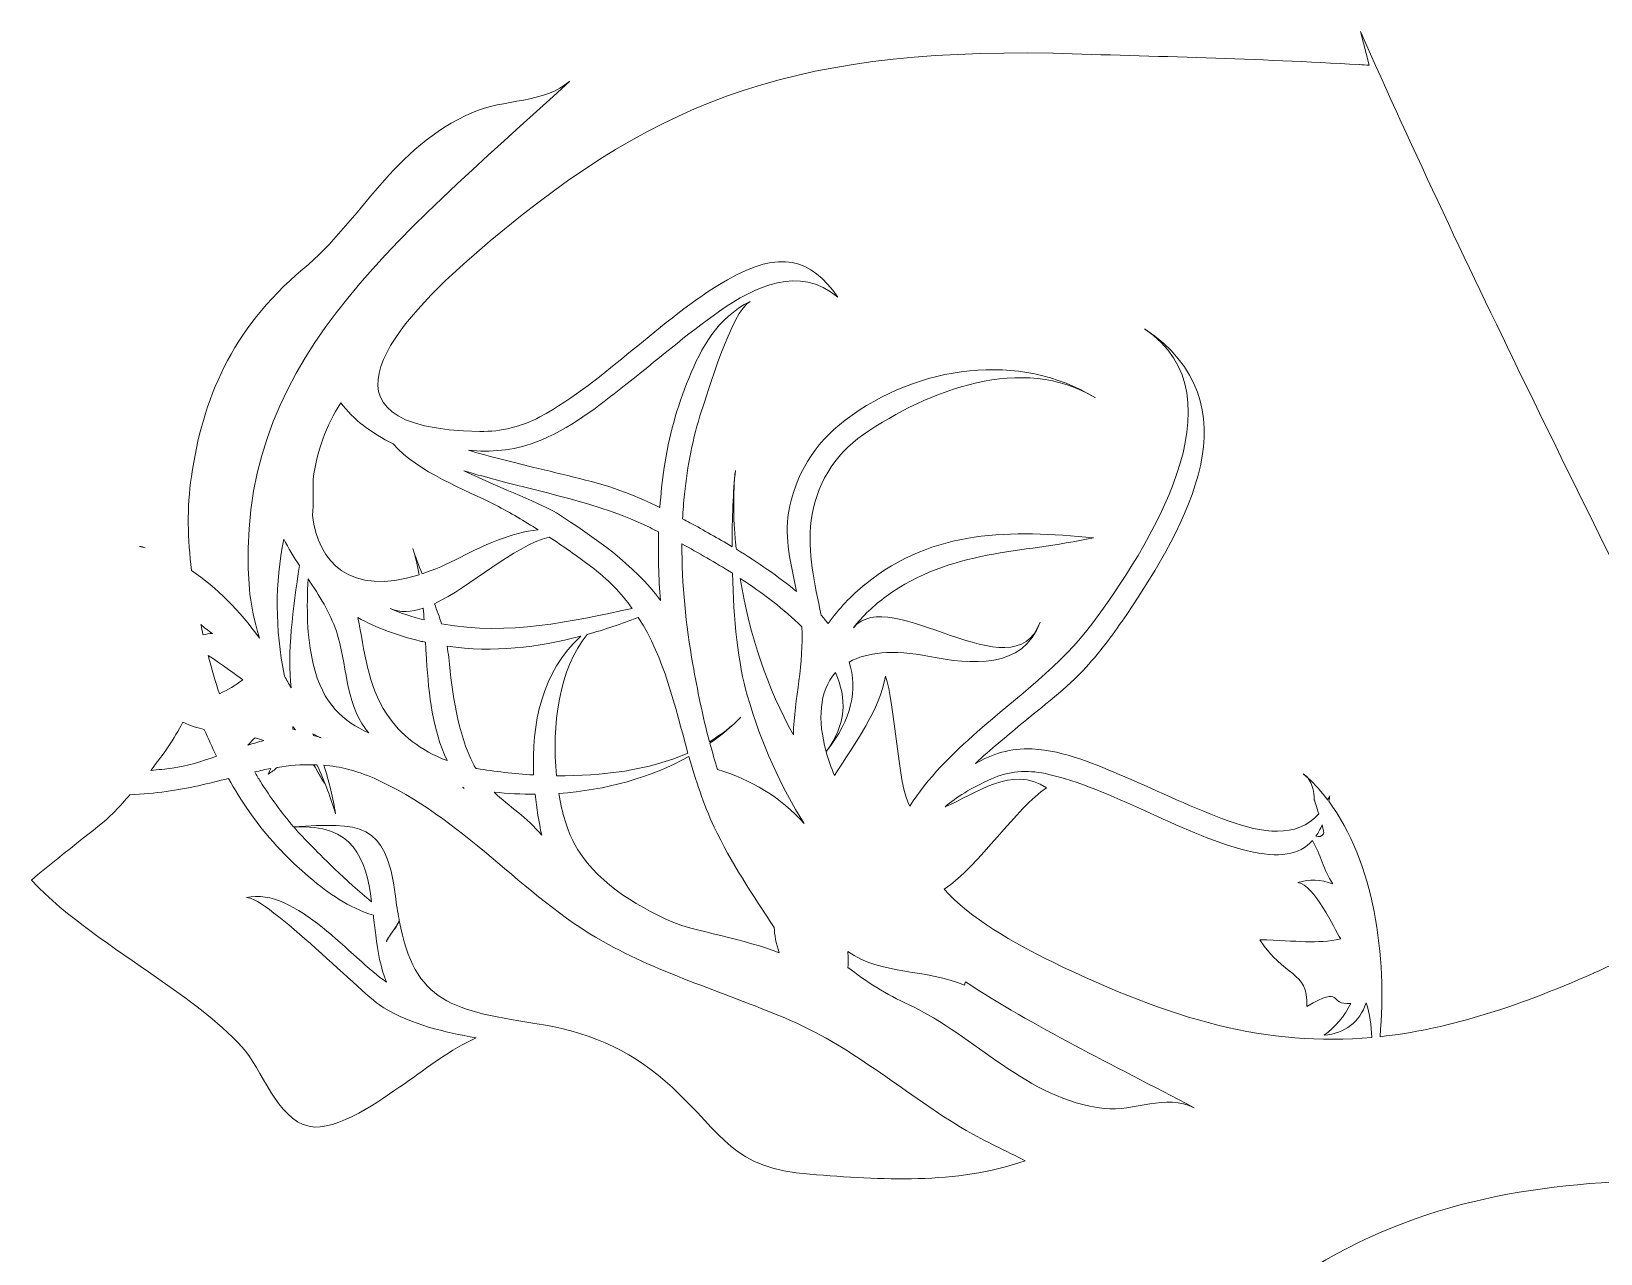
# Model space of a CAD drawing. Header units: inches. Extents: x 0 to 8.2, y -11.5 to 0.
# Drawn here: x 1.532 to 3.203, y -5.494 to -4.192 of the extents above; entities that cross this region are included whole.
import ezdxf

# ---------------------------------------------------------------- set-up
doc = ezdxf.new("R2010")
doc.units = ezdxf.units.IN
doc.header["$MEASUREMENT"] = 0
doc.layers.add('Middle Layer', color=7, linetype='Continuous')

# ---------------------------------------------------------------- blocks, each defined once
blk = doc.blocks.new('block 2')
at = {"layer": 'Middle Layer', "lineweight": 0}
for points, knots in [([(2.9566, -4.2277), (2.9531, -4.2275), (2.9495, -4.2272), (2.9461, -4.227), (2.946, -4.227), (2.946, -4.227), (2.9459, -4.227), (2.8375, -4.2207), (2.7287, -4.2183), (2.6199, -4.2149), (2.6198, -4.2149), (2.6198, -4.2149), (2.6197, -4.2149), (2.332, -4.2101), (2.1887, -4.2694), (2.0033, -4.4297), (1.9232, -4.4989), (1.8167, -4.6149), (2.0094, -4.6179), (2.0322, -4.6183), (2.0543, -4.6127), (2.0732, -4.6025), (2.1101, -4.5826), (2.1409, -4.5563), (2.1717, -4.5314), (2.2038, -4.5055), (2.2357, -4.4778), (2.2733, -4.4562), (2.3297, -4.4239), (2.3615, -4.4335), (2.3907, -4.4748), (2.3494, -4.4404), (2.3023, -4.4634), (2.2647, -4.4898), (2.2289, -4.5149), (2.197, -4.5429), (2.1632, -4.5694), (2.1352, -4.5912), (2.1053, -4.6157), (2.0688, -4.6294), (2.0439, -4.6388), (2.0205, -4.64), (1.9975, -4.638), (2.0207, -4.6449), (2.0442, -4.6506), (2.0654, -4.6558), (2.0985, -4.6641), (2.1335, -4.6711), (2.1645, -4.6829), (2.1771, -4.6877), (2.1893, -4.693), (2.2012, -4.6988), (2.2022, -4.6846), (2.2036, -4.6704), (2.2057, -4.6563), (2.2105, -4.624), (2.2193, -4.5921), (2.2319, -4.5614), (2.2454, -4.5285), (2.2623, -4.4971), (2.2974, -4.4793), (2.2777, -4.4893), (2.251, -4.5796), (2.2456, -4.596), (2.236, -4.6249), (2.2305, -4.6548), (2.2274, -4.6847), (2.2264, -4.6934), (2.2258, -4.7022), (2.2253, -4.711), (2.2279, -4.7124), (2.2305, -4.7137), (2.2331, -4.7151), (2.2479, -4.7232), (2.263, -4.7317), (2.278, -4.7407), (2.278, -4.7103), (2.2793, -4.6818), (2.2816, -4.6595), (2.279, -4.6842), (2.2792, -4.7101), (2.2818, -4.7366), (2.282, -4.739), (2.2824, -4.7412), (2.2826, -4.7435), (2.3055, -4.7574), (2.3276, -4.7724), (2.3467, -4.7885), (2.3409, -4.76), (2.3335, -4.7314), (2.3382, -4.7045), (2.3452, -4.6648), (2.3646, -4.6314), (2.3985, -4.6058), (2.4767, -4.5468), (2.5844, -4.5327), (2.6651, -4.5821), (2.5877, -4.5347), (2.4866, -4.5739), (2.4181, -4.6211), (2.3854, -4.6436), (2.3674, -4.6757), (2.3624, -4.7128), (2.3578, -4.7468), (2.3661, -4.7803), (2.3729, -4.8136), (2.3755, -4.8166), (2.378, -4.8196), (2.3803, -4.8226), (2.3915, -4.8071), (2.4048, -4.793), (2.4199, -4.7807), (2.4199, -4.7807), (2.42, -4.7806), (2.42, -4.7806), (2.4928, -4.7214), (2.575, -4.723), (2.6629, -4.7312), (2.5851, -4.7484), (2.5123, -4.7431), (2.4425, -4.7935), (2.4291, -4.8031), (2.4172, -4.8145), (2.4072, -4.8272), (2.4457, -4.7789), (2.5784, -4.8989), (2.606, -4.8212), (2.5882, -4.8716), (2.532, -4.8662), (2.4882, -4.8577), (2.4488, -4.85), (2.4212, -4.8533), (2.4028, -4.8636), (2.4117, -4.8927), (2.4061, -4.9245), (2.3782, -4.959), (2.3806, -4.9674), (2.3835, -4.976), (2.3871, -4.9844), (2.4095, -4.9494), (2.4354, -4.9139), (2.4414, -4.8785), (2.4513, -4.9071), (2.4548, -4.9966), (2.4673, -5.0172), (2.4859, -4.9873), (2.5133, -4.9609), (2.5392, -4.938), (2.5819, -4.9001), (2.6285, -4.8675), (2.6623, -4.8217), (2.7199, -4.7435), (2.8252, -4.5806), (2.7173, -4.5085), (2.8363, -4.5881), (2.7632, -4.7165), (2.6983, -4.8128), (2.6852, -4.8323), (2.6711, -4.8515), (2.6551, -4.8691), (2.6344, -4.8917), (2.6089, -4.9106), (2.5853, -4.9303), (2.5702, -4.9429), (2.5533, -4.9566), (2.5372, -4.9716), (2.555, -4.9617), (2.5743, -4.9551), (2.5978, -4.9562), (2.6323, -4.958), (2.6656, -4.9729), (2.6962, -4.9859), (2.7333, -5.0016), (2.7694, -5.0195), (2.8076, -5.0332), (2.8413, -5.0452), (2.8794, -5.0523), (2.9029, -5.0253), (2.9005, -5.0178), (2.8982, -5.0111), (2.8981, -5.0104), (2.8983, -5.002), (2.8959, -4.9941), (2.8911, -4.9869), (2.8989, -4.9939), (2.9059, -5.002), (2.9125, -5.0106), (2.9132, -5.009), (2.914, -5.0076), (2.9147, -5.006), (2.9143, -5.0081), (2.914, -5.01), (2.9136, -5.012), (2.9614, -5.0758), (2.9761, -5.1781), (2.9681, -5.2628), (3.0368, -5.2553), (3.1098, -5.2331), (3.1958, -5.195), (3.1959, -5.1949), (3.1959, -5.1949), (3.196, -5.1949), (3.2603, -5.1649), (3.3248, -5.1355), (3.3887, -5.1046), (3.3625, -5.0527), (3.3364, -5.0007), (3.3107, -4.9485), (3.1895, -4.7024), (3.0617, -4.4501), (2.9472, -4.1916), (2.9472, -4.1916), (2.9566, -4.2277), (2.9566, -4.2277)], [0, 0, 0, 0, 1, 1, 1, 2, 2, 2, 3, 3, 3, 4, 4, 4, 5, 5, 5, 6, 6, 6, 7, 7, 7, 8, 8, 8, 9, 9, 9, 10, 10, 10, 11, 11, 11, 12, 12, 12, 13, 13, 13, 14, 14, 14, 15, 15, 15, 16, 16, 16, 17, 17, 17, 18, 18, 18, 19, 19, 19, 20, 20, 20, 21, 21, 21, 22, 22, 22, 23, 23, 23, 24, 24, 24, 25, 25, 25, 26, 26, 26, 27, 27, 27, 28, 28, 28, 29, 29, 29, 30, 30, 30, 31, 31, 31, 32, 32, 32, 33, 33, 33, 34, 34, 34, 35, 35, 35, 36, 36, 36, 37, 37, 37, 38, 38, 38, 39, 39, 39, 40, 40, 40, 41, 41, 41, 42, 42, 42, 43, 43, 43, 44, 44, 44, 45, 45, 45, 46, 46, 46, 47, 47, 47, 48, 48, 48, 49, 49, 49, 50, 50, 50, 51, 51, 51, 52, 52, 52, 53, 53, 53, 54, 54, 54, 55, 55, 55, 56, 56, 56, 57, 57, 57, 58, 58, 58, 59, 59, 59, 60, 60, 60, 61, 61, 61, 62, 62, 62, 63, 63, 63, 64, 64, 64, 65, 65, 65, 66, 66, 66, 67, 67, 67, 68, 68, 68, 69, 69, 69, 70, 70, 70, 71, 71, 71, 71]), ([(1.7024, -4.766), (1.7293, -4.7842), (1.7537, -4.8093), (1.7748, -4.838), (1.7692, -4.8189), (1.7652, -4.8009), (1.764, -4.7858), (1.7454, -4.5475), (1.9154, -4.4193), (2.1051, -4.2446), (2.0796, -4.2681), (2.0336, -4.2638), (2.0017, -4.2779), (1.9156, -4.3159), (1.8847, -4.3918), (1.821, -4.4451), (1.7437, -4.5097), (1.7143, -4.5843), (1.7022, -4.666), (1.6973, -4.6992), (1.6983, -4.7328), (1.7024, -4.766)], [0, 0, 0, 0, 1, 1, 1, 2, 2, 2, 3, 3, 3, 4, 4, 4, 5, 5, 5, 6, 6, 6, 7, 7, 7, 7]), ([(1.8613, -4.5874), (1.8459, -4.6112), (1.8356, -4.6402), (1.8319, -4.6683), (1.8323, -4.6813), (1.832, -4.6943), (1.8313, -4.7073), (1.8372, -4.7577), (1.8711, -4.7937), (1.9448, -4.7706), (1.9431, -4.7611), (1.941, -4.7517), (1.9381, -4.7426), (1.941, -4.7518), (1.9444, -4.7607), (1.948, -4.7695), (1.9606, -4.7653), (1.9743, -4.7596), (1.9892, -4.7518), (2.014, -4.7389), (2.0436, -4.7254), (2.0716, -4.7228), (2.057, -4.7135), (2.0421, -4.7047), (2.0264, -4.6965), (1.9943, -4.6798), (1.9434, -4.6615), (1.9171, -4.6312), (1.8942, -4.6196), (1.8745, -4.6054), (1.8613, -4.5874)], [0, 0, 0, 0, 1, 1, 1, 2, 2, 2, 3, 3, 3, 4, 4, 4, 5, 5, 5, 6, 6, 6, 7, 7, 7, 8, 8, 8, 9, 9, 9, 10, 10, 10, 10]), ([(2.1907, -4.7204), (2.1365, -4.6937), (2.0736, -4.6826), (2.0128, -4.6657), (2.0061, -4.6639), (1.9993, -4.6619), (1.9925, -4.6599), (2.0341, -4.6795), (2.077, -4.6957), (2.0909, -4.7047), (2.1312, -4.7306), (2.1738, -4.7596), (2.2018, -4.7981), (2.1998, -4.7738), (2.1991, -4.7494), (2.1998, -4.7249), (2.1967, -4.7234), (2.1937, -4.7219), (2.1907, -4.7204)], [0, 0, 0, 0, 1, 1, 1, 2, 2, 2, 3, 3, 3, 4, 4, 4, 5, 5, 5, 6, 6, 6, 6]), ([(1.8006, -4.7327), (1.7912, -4.7794), (1.7912, -4.8279), (1.8013, -4.8785), (1.8037, -4.8827), (1.8061, -4.8869), (1.8084, -4.8912), (1.8041, -4.855), (1.8103, -4.8062), (1.8173, -4.7609), (1.8113, -4.7517), (1.8055, -4.7424), (1.8006, -4.7327)], [0, 0, 0, 0, 1, 1, 1, 2, 2, 2, 3, 3, 3, 4, 4, 4, 4]), ([(2.0833, -4.7304), (2.0444, -4.7404), (2, -4.7832), (1.961, -4.8015), (1.9638, -4.8086), (1.9664, -4.8157), (1.9686, -4.823), (2.0422, -4.8359), (2.1048, -4.8203), (2.1718, -4.8066), (2.1601, -4.7904), (2.1458, -4.7752), (2.1273, -4.7615), (2.1129, -4.7506), (2.0982, -4.7403), (2.0833, -4.7304)], [0, 0, 0, 0, 1, 1, 1, 2, 2, 2, 3, 3, 3, 4, 4, 4, 5, 5, 5, 5]), ([(2.2246, -4.7378), (2.2244, -4.781), (2.2289, -4.8241), (2.2363, -4.8662), (2.2411, -4.8936), (2.2467, -4.9213), (2.254, -4.9485), (2.2663, -4.9411), (2.2776, -4.9325), (2.2874, -4.9223), (2.2775, -4.9326), (2.2664, -4.9418), (2.2545, -4.9502), (2.257, -4.9595), (2.2597, -4.9688), (2.2627, -4.9781), (2.2974, -4.9887), (2.3307, -5.008), (2.3547, -5.0357), (2.3301, -4.9966), (2.3096, -4.9517), (2.2942, -4.899), (2.2845, -4.8662), (2.2797, -4.8172), (2.2784, -4.769), (2.2602, -4.7575), (2.2419, -4.7471), (2.2246, -4.7378)], [0, 0, 0, 0, 1, 1, 1, 2, 2, 2, 3, 3, 3, 4, 4, 4, 5, 5, 5, 6, 6, 6, 7, 7, 7, 8, 8, 8, 9, 9, 9, 9]), ([(1.8875, -4.9347), (1.8659, -4.9055), (1.868, -4.8652), (1.8566, -4.8308), (1.8498, -4.8106), (1.8384, -4.7928), (1.8266, -4.7751), (1.8249, -4.8055), (1.825, -4.8359), (1.8319, -4.8656), (1.8422, -4.9091), (1.8646, -4.9269), (1.8911, -4.9391), (1.8899, -4.9377), (1.8886, -4.9363), (1.8875, -4.9347)], [0, 0, 0, 0, 1, 1, 1, 2, 2, 2, 3, 3, 3, 4, 4, 4, 5, 5, 5, 5]), ([(2.2868, -4.7745), (2.2969, -4.8365), (2.3159, -4.8918), (2.3433, -4.9411), (2.3446, -4.9019), (2.3548, -4.8651), (2.3522, -4.826), (2.3335, -4.8075), (2.3107, -4.7901), (2.2868, -4.7745)], [0, 0, 0, 0, 1, 1, 1, 2, 2, 2, 3, 3, 3, 3]), ([(1.9138, -4.8065), (1.9252, -4.8116), (1.9375, -4.8154), (1.9501, -4.8187), (1.9499, -4.8146), (1.9496, -4.8104), (1.9492, -4.8063), (1.9366, -4.8105), (1.9246, -4.8113), (1.9138, -4.8065)], [0, 0, 0, 0, 1, 1, 1, 2, 2, 2, 3, 3, 3, 3]), ([(1.7145, -4.8341), (1.7146, -4.8343), (1.7146, -4.8345), (1.7147, -4.8347), (1.7179, -4.8339), (1.7212, -4.8333), (1.7247, -4.8331), (1.7202, -4.8303), (1.7161, -4.8271), (1.7123, -4.8237), (1.7131, -4.8272), (1.7137, -4.8306), (1.7145, -4.8341)], [0, 0, 0, 0, 1, 1, 1, 2, 2, 2, 3, 3, 3, 4, 4, 4, 4]), ([(1.9745, -4.9686), (1.9591, -4.9358), (1.9551, -4.8993), (1.9526, -4.861), (1.9522, -4.8549), (1.9518, -4.8487), (1.9515, -4.8425), (1.9496, -4.842), (1.9477, -4.8417), (1.9458, -4.8413), (1.9458, -4.8413), (1.9457, -4.8412), (1.9457, -4.8412), (1.9218, -4.8355), (1.8993, -4.8272), (1.8794, -4.8162), (1.8869, -4.8511), (1.8893, -4.8879), (1.9103, -4.9191), (1.925, -4.9411), (1.9464, -4.9582), (1.9745, -4.9686)], [0, 0, 0, 0, 1, 1, 1, 2, 2, 2, 3, 3, 3, 4, 4, 4, 5, 5, 5, 6, 6, 6, 7, 7, 7, 7]), ([(2.2311, -4.9606), (2.2168, -4.9094), (2.206, -4.8594), (2.1782, -4.8161), (2.1601, -4.8229), (2.1421, -4.8291), (2.1239, -4.8342), (2.0938, -4.8701), (2.0858, -4.9322), (2.091, -4.9847), (2.1396, -4.9853), (2.1895, -4.9789), (2.2311, -4.9606)], [0, 0, 0, 0, 1, 1, 1, 2, 2, 2, 3, 3, 3, 4, 4, 4, 4]), ([(2.0667, -4.9839), (2.0643, -4.9295), (2.0754, -4.874), (2.1169, -4.836), (2.071, -4.8483), (2.0243, -4.8538), (1.9745, -4.8466), (1.9752, -4.8506), (1.9759, -4.8546), (1.9763, -4.8586), (1.98, -4.8971), (1.9854, -4.9385), (2.003, -4.9733), (2.0036, -4.9746), (2.0044, -4.9756), (2.005, -4.9768), (2.0054, -4.9769), (2.0057, -4.977), (2.0061, -4.977), (2.0252, -4.9803), (2.0457, -4.9826), (2.0667, -4.9839)], [0, 0, 0, 0, 1, 1, 1, 2, 2, 2, 3, 3, 3, 4, 4, 4, 5, 5, 5, 6, 6, 6, 7, 7, 7, 7]), ([(1.7569, -4.8824), (1.7503, -4.8782), (1.7351, -4.8658), (1.72, -4.8568), (1.7236, -4.8705), (1.7276, -4.884), (1.7322, -4.8975), (1.7409, -4.8932), (1.7489, -4.8887), (1.7569, -4.8824)], [0, 0, 0, 0, 1, 1, 1, 2, 2, 2, 3, 3, 3, 3]), ([(2.3782, -4.9588), (2.3998, -4.9304), (2.4005, -4.902), (2.3882, -4.8749), (2.3705, -4.8947), (2.3691, -4.9259), (2.3782, -4.9588)], [0, 0, 0, 0, 1, 1, 1, 2, 2, 2, 2]), ([(1.6589, -4.979), (1.6669, -4.9784), (1.6746, -4.9776), (1.6816, -4.9767), (1.6977, -4.9745), (1.7134, -4.9694), (1.729, -4.9639), (1.7243, -4.9545), (1.72, -4.945), (1.716, -4.9355), (1.7093, -4.9339), (1.7018, -4.9318), (1.6932, -4.9278), (1.684, -4.9454), (1.6721, -4.9625), (1.6589, -4.979)], [0, 0, 0, 0, 1, 1, 1, 2, 2, 2, 3, 3, 3, 4, 4, 4, 5, 5, 5, 5]), ([(1.7625, -4.9522), (1.7681, -4.9504), (1.7737, -4.9487), (1.7793, -4.9473), (1.7762, -4.9464), (1.7732, -4.9453), (1.7701, -4.9443), (1.768, -4.9459), (1.7656, -4.9483), (1.7625, -4.9522)], [0, 0, 0, 0, 1, 1, 1, 2, 2, 2, 3, 3, 3, 3]), ([(1.8102, -4.9351), (1.8111, -4.9354), (1.8121, -4.9357), (1.813, -4.936), (1.812, -4.9348), (1.8111, -4.9336), (1.8101, -4.9324), (1.8102, -4.9334), (1.8102, -4.9342), (1.8102, -4.9351)], [0, 0, 0, 0, 1, 1, 1, 2, 2, 2, 3, 3, 3, 3]), ([(1.8314, -4.94), (1.8317, -4.9406), (1.832, -4.9412), (1.8322, -4.9418), (1.8331, -4.9421), (1.8339, -4.9423), (1.8347, -4.9426), (1.8366, -4.9431), (1.8385, -4.9437), (1.8403, -4.9443), (1.8371, -4.9433), (1.8342, -4.9418), (1.8314, -4.94)], [0, 0, 0, 0, 1, 1, 1, 2, 2, 2, 3, 3, 3, 4, 4, 4, 4]), ([(2.5903, -5.395), (2.5699, -5.3844), (2.5477, -5.3744), (2.5275, -5.3627), (2.4624, -5.3247), (2.4113, -5.2763), (2.3403, -5.2455), (2.2744, -5.217), (2.201, -5.1956), (2.1407, -5.1615), (2.0544, -5.1127), (1.9903, -5.0286), (1.8969, -4.9875), (1.878, -4.9792), (1.8604, -4.975), (1.8434, -4.9735), (1.849, -4.9915), (1.8533, -5.009), (1.8558, -5.0253), (1.8509, -5.0098), (1.8446, -4.9911), (1.8359, -4.973), (1.8349, -4.973), (1.834, -4.9731), (1.8329, -4.9731), (1.8364, -4.9799), (1.8401, -4.9866), (1.844, -4.993), (1.8403, -4.9869), (1.8364, -4.9802), (1.8324, -4.9731), (1.8193, -4.9727), (1.8064, -4.9738), (1.7936, -4.9759), (1.7907, -4.9784), (1.7876, -4.9808), (1.7839, -4.983), (1.785, -4.981), (1.7859, -4.979), (1.7868, -4.977), (1.7812, -4.978), (1.7755, -4.9794), (1.7698, -4.9807), (1.7718, -4.9842), (1.7737, -4.9876), (1.7758, -4.991), (1.7862, -5.0076), (1.7979, -5.0238), (1.8111, -5.0392), (1.8815, -5.0352), (1.9095, -5.0325), (1.9195, -5.113), (1.9206, -5.1219), (1.9219, -5.13), (1.9234, -5.1377), (1.9263, -5.1389), (1.9078, -5.1616), (1.9102, -5.1617), (1.9075, -5.1616), (1.9262, -5.1393), (1.9236, -5.1391), (1.9402, -5.227), (1.9784, -5.2345), (2.0772, -5.2503), (2.1307, -5.2588), (2.1759, -5.2811), (2.2141, -5.3166), (2.2693, -5.3678), (2.2782, -5.4031), (2.361, -5.4094), (2.4371, -5.4152), (2.5159, -5.4207), (2.5903, -5.395)], [0, 0, 0, 0, 1, 1, 1, 2, 2, 2, 3, 3, 3, 4, 4, 4, 5, 5, 5, 6, 6, 6, 7, 7, 7, 8, 8, 8, 9, 9, 9, 10, 10, 10, 11, 11, 11, 12, 12, 12, 13, 13, 13, 14, 14, 14, 15, 15, 15, 16, 16, 16, 17, 17, 17, 18, 18, 18, 19, 19, 19, 20, 20, 20, 21, 21, 21, 22, 22, 22, 23, 23, 23, 24, 24, 24, 24]), ([(2.1096, -5.0561), (2.1315, -5.0968), (2.1724, -5.1217), (2.2149, -5.1407), (2.2329, -5.1488), (2.2955, -5.16), (2.3282, -5.1734), (2.3247, -5.1632), (2.3234, -5.1545), (2.3228, -5.1465), (2.3001, -5.1116), (2.2768, -5.0772), (2.2591, -5.0395), (2.2474, -5.0146), (2.2393, -4.9893), (2.2321, -4.9642), (2.1916, -4.9868), (2.1433, -5.0001), (2.0935, -5.0036), (2.0969, -5.0245), (2.1025, -5.043), (2.1096, -5.0561)], [0, 0, 0, 0, 1, 1, 1, 2, 2, 2, 3, 3, 3, 4, 4, 4, 5, 5, 5, 6, 6, 6, 7, 7, 7, 7]), ([(2.9595, -5.2635), (2.9587, -5.251), (2.957, -5.2385), (2.9535, -5.2266), (2.9461, -5.2475), (2.9311, -5.259), (2.9085, -5.2612), (2.9207, -5.2525), (2.9302, -5.2412), (2.9369, -5.2274), (2.9124, -5.2297), (2.9303, -5.2072), (2.8901, -5.2305), (2.8919, -5.1917), (2.8651, -5.1997), (2.8402, -5.1595), (2.8806, -5.1606), (2.9004, -5.1642), (2.9262, -5.1586), (2.9189, -5.1469), (2.8981, -5.1012), (2.8807, -5.0985), (2.893, -5.0947), (2.9053, -5.0952), (2.9177, -5.1), (2.908, -5.0852), (2.9049, -5.0686), (2.8961, -5.0539), (2.8824, -5.0691), (2.8609, -5.073), (2.827, -5.0647), (2.7886, -5.0553), (2.7527, -5.0377), (2.7172, -5.0219), (2.6831, -5.0068), (2.6486, -4.9903), (2.6114, -4.9824), (2.5924, -4.9783), (2.5725, -4.98), (2.5543, -4.9881), (2.5324, -4.9978), (2.5165, -5.0077), (2.5051, -5.0178), (2.5374, -5.0043), (2.5764, -4.9727), (2.613, -4.9978), (2.5811, -5.0178), (2.5418, -5.0805), (2.5039, -5.1057), (2.5309, -5.1361), (2.579, -5.1636), (2.6193, -5.1832), (2.7469, -5.2452), (2.8479, -5.2737), (2.9595, -5.2635)], [0, 0, 0, 0, 1, 1, 1, 2, 2, 2, 3, 3, 3, 4, 4, 4, 5, 5, 5, 6, 6, 6, 7, 7, 7, 8, 8, 8, 9, 9, 9, 10, 10, 10, 11, 11, 11, 12, 12, 12, 13, 13, 13, 14, 14, 14, 15, 15, 15, 16, 16, 16, 17, 17, 17, 18, 18, 18, 18]), ([(2.0056, -5.264), (1.9711, -5.2581), (1.9378, -5.2498), (1.9071, -5.2321), (1.8874, -5.2208), (1.7828, -5.1139), (1.7608, -5.1145), (1.8129, -5.1027), (1.8742, -5.1809), (1.9101, -5.2047), (1.9038, -5.1893), (1.9006, -5.172), (1.8985, -5.1546), (1.8976, -5.1474), (1.8968, -5.1403), (1.896, -5.1334), (1.8694, -5.125), (1.8483, -5.1101), (1.8288, -5.0937), (1.8033, -5.0722), (1.7814, -5.0483), (1.7636, -5.0227), (1.7556, -5.0112), (1.7485, -4.9994), (1.7417, -4.9876), (1.7209, -4.9929), (1.6992, -4.9983), (1.6753, -5.0016), (1.6634, -5.0032), (1.6503, -5.0045), (1.6368, -5.005), (1.6316, -5.0109), (1.6263, -5.0168), (1.621, -5.0225), (1.6094, -5.0351), (1.5691, -5.0643), (1.5318, -5.0959), (1.57, -5.1364), (1.6192, -5.1673), (1.6652, -5.1997), (1.6974, -5.2224), (1.7298, -5.2453), (1.7564, -5.2739), (1.7775, -5.2967), (1.793, -5.3508), (1.8275, -5.3583), (1.8573, -5.3647), (1.905, -5.3296), (1.9291, -5.3129), (1.9548, -5.295), (1.978, -5.2765), (2.0056, -5.264)], [0, 0, 0, 0, 1, 1, 1, 2, 2, 2, 3, 3, 3, 4, 4, 4, 5, 5, 5, 6, 6, 6, 7, 7, 7, 8, 8, 8, 9, 9, 9, 10, 10, 10, 11, 11, 11, 12, 12, 12, 13, 13, 13, 14, 14, 14, 15, 15, 15, 16, 16, 16, 17, 17, 17, 17]), ([(1.9917, -4.997), (1.9916, -4.997), (1.9915, -4.997), (1.9914, -4.997), (1.9918, -4.9975), (1.9922, -4.9979), (1.9926, -4.9984), (1.9922, -4.9979), (1.992, -4.9975), (1.9917, -4.997)], [0, 0, 0, 0, 1, 1, 1, 2, 2, 2, 3, 3, 3, 3]), ([(2.0246, -5.0021), (2.0407, -5.0177), (2.0594, -5.0288), (2.0753, -5.048), (2.0723, -5.034), (2.0699, -5.0194), (2.0684, -5.0045), (2.0538, -5.0045), (2.0391, -5.0037), (2.0246, -5.0021)], [0, 0, 0, 0, 1, 1, 1, 2, 2, 2, 3, 3, 3, 3]), ([(1.8301, -5.0595), (1.838, -5.0673), (1.8675, -5.0979), (1.8942, -5.119), (1.8878, -5.0722), (1.8756, -5.0363), (1.8112, -5.0392), (1.8172, -5.0462), (1.8234, -5.053), (1.8301, -5.0595)], [0, 0, 0, 0, 1, 1, 1, 2, 2, 2, 3, 3, 3, 3]), ([(2.9079, -5.0468), (2.9085, -5.0459), (2.9077, -5.042), (2.9064, -5.0371), (2.9045, -5.0416), (2.9024, -5.0455), (2.8999, -5.0491), (2.9029, -5.0498), (2.9058, -5.0498), (2.9079, -5.0468)], [0, 0, 0, 0, 1, 1, 1, 2, 2, 2, 3, 3, 3, 3]), ([(2.7701, -5.3385), (2.6817, -5.2918), (2.5988, -5.2519), (2.5265, -5.2042), (2.5262, -5.2055), (2.526, -5.2067), (2.5256, -5.208), (2.4857, -5.1906), (2.437, -5.1972), (2.4013, -5.1721), (2.4018, -5.1779), (2.4018, -5.1834), (2.4014, -5.1889), (2.4207, -5.2041), (2.4423, -5.2177), (2.4667, -5.229), (2.5379, -5.2621), (2.591, -5.3295), (2.6745, -5.3394), (2.7054, -5.343), (2.7409, -5.323), (2.7701, -5.3385)], [0, 0, 0, 0, 1, 1, 1, 2, 2, 2, 3, 3, 3, 4, 4, 4, 5, 5, 5, 6, 6, 6, 7, 7, 7, 7]), ([(2.7274, -5.709), (2.7316, -5.7133), (2.7357, -5.7174), (2.7396, -5.7214), (2.7353, -5.7177), (2.7312, -5.7138), (2.7272, -5.7097), (2.7261, -5.7131), (2.7248, -5.7164), (2.7239, -5.7199), (2.7098, -5.7708), (2.7323, -5.9648), (2.8334, -5.9163), (2.8154, -5.9066), (2.8027, -5.896), (2.7964, -5.8754), (2.7887, -5.8776), (2.7816, -5.8814), (2.7754, -5.8876), (2.7818, -5.8812), (2.7886, -5.8765), (2.7957, -5.873), (2.7954, -5.8718), (2.795, -5.8706), (2.7947, -5.8693), (2.7866, -5.8749), (2.7899, -5.8764), (2.7806, -5.8779), (2.7728, -5.8592), (2.7698, -5.8396), (2.7717, -5.8191), (2.7583, -5.8261), (2.7448, -5.8241), (2.7312, -5.8129), (2.7432, -5.7938), (2.7435, -5.787), (2.7491, -5.7742), (2.7754, -5.7627), (2.7615, -5.744), (2.7396, -5.7214), (2.7507, -5.731), (2.7628, -5.7394), (2.776, -5.7457), (2.7949, -5.7357), (2.7838, -5.7243), (2.7796, -5.7122), (2.7857, -5.6991), (2.7906, -5.6957), (2.7968, -5.6732), (2.814, -5.6762), (2.8244, -5.6852), (2.8279, -5.7001), (2.842, -5.6852), (2.8587, -5.6746), (2.8777, -5.6684), (2.881, -5.6713), (2.8799, -5.68), (2.8805, -5.6848), (2.9046, -5.6718), (2.9238, -5.6749), (2.9442, -5.6849), (2.9125, -5.6883), (2.8577, -5.7395), (2.8732, -5.7558), (2.8765, -5.7592), (2.9718, -5.7523), (2.9928, -5.7592), (2.9302, -5.7914), (3.0092, -5.8504), (3.051, -5.8673), (3.031, -5.8671), (3.004, -5.8621), (2.9798, -5.8607), (2.9898, -5.8814), (2.994, -5.9055), (2.9856, -5.9403), (2.9845, -5.9447), (2.9832, -5.9491), (2.9819, -5.9535), (3.0105, -5.9423), (3.0373, -5.9258), (3.058, -5.9054), (3.0571, -5.8984), (3.0565, -5.8912), (3.0562, -5.8838), (3.0565, -5.8903), (3.0576, -5.8971), (3.0593, -5.904), (3.0746, -5.8885), (3.0866, -5.871), (3.0931, -5.8517), (3.0926, -5.8797), (3.0823, -5.904), (3.0659, -5.9241), (3.0755, -5.948), (3.0913, -5.9725), (3.1091, -5.9958), (3.1441, -5.9867), (3.1808, -5.9872), (3.2152, -5.998), (3.228, -5.9654), (3.1969, -5.9292), (3.1794, -5.904), (3.166, -5.8846), (3.1518, -5.8605), (3.1483, -5.837), (3.1445, -5.8115), (3.1588, -5.8035), (3.1608, -5.7784), (3.1582, -5.8115), (3.1482, -5.8202), (3.1685, -5.8535), (3.1812, -5.8742), (3.196, -5.8935), (3.2092, -5.9139), (3.2253, -5.9389), (3.2289, -5.9687), (3.2408, -5.9952), (3.2475, -6.0103), (3.298, -5.9636), (3.3038, -5.9568), (3.3319, -5.9236), (3.3395, -5.8802), (3.3584, -5.8427), (3.3703, -5.8191), (3.3843, -5.7943), (3.4078, -5.7788), (3.4424, -5.756), (3.491, -5.7654), (3.516, -5.794), (3.4495, -5.7711), (3.4099, -5.7882), (3.3769, -5.8452), (3.3615, -5.8718), (3.3371, -5.9772), (3.3003, -5.9849), (3.3092, -5.983), (3.3181, -5.9816), (3.3269, -5.9807), (3.3484, -5.9785), (3.3713, -5.9838), (3.3918, -5.9883), (3.4185, -5.994), (3.4447, -6.0012), (3.4715, -6.0062), (3.4976, -6.0111), (3.5256, -6.0146), (3.5524, -6.0091), (3.5647, -6.0066), (3.6371, -5.9738), (3.6442, -5.963), (3.6135, -6.0097), (3.5587, -6.0342), (3.502, -6.0287), (3.4505, -6.0238), (3.4026, -6.0051), (3.3514, -5.9995), (3.3101, -5.995), (3.2046, -6.0117), (3.1953, -6.061), (3.1883, -6.098), (3.245, -6.1438), (3.2677, -6.1695), (3.2937, -6.199), (3.319, -6.2292), (3.3376, -6.2635), (3.3389, -6.2659), (3.3403, -6.2682), (3.3417, -6.2705), (3.3374, -6.2142), (3.3481, -6.1576), (3.3989, -6.1166), (3.4542, -6.0718), (3.5608, -6.0576), (3.5993, -6.1242), (3.5519, -6.0812), (3.4519, -6.0916), (3.4062, -6.1342), (3.3949, -6.1448), (3.3861, -6.1561), (3.3793, -6.1679), (3.3938, -6.1594), (3.4104, -6.1569), (3.4291, -6.1624), (3.4552, -6.1701), (3.4902, -6.1918), (3.5202, -6.1789), (3.4666, -6.202), (3.4542, -6.1753), (3.4062, -6.177), (3.4062, -6.177), (3.4061, -6.177), (3.406, -6.1771), (3.3194, -6.1808), (3.3747, -6.3175), (3.4025, -6.3458), (3.4764, -6.421), (3.5986, -6.433), (3.7023, -6.4108), (3.803, -6.3892), (3.8898, -6.3349), (3.9787, -6.2869), (3.9897, -6.2809), (4.0011, -6.2752), (4.0126, -6.2696), (3.9608, -6.1753), (3.9064, -6.0825), (3.8565, -5.9903), (3.7516, -5.7966), (3.647, -5.6026), (3.5447, -5.4074), (3.506, -5.4113), (3.4673, -5.4137), (3.4295, -5.4141), (3.2959, -5.4156), (3.1606, -5.4085), (3.0301, -5.4487), (2.8993, -5.4889), (2.7691, -5.5787), (2.7274, -5.709)], [0, 0, 0, 0, 1, 1, 1, 2, 2, 2, 3, 3, 3, 4, 4, 4, 5, 5, 5, 6, 6, 6, 7, 7, 7, 8, 8, 8, 9, 9, 9, 10, 10, 10, 11, 11, 11, 12, 12, 12, 13, 13, 13, 14, 14, 14, 15, 15, 15, 16, 16, 16, 17, 17, 17, 18, 18, 18, 19, 19, 19, 20, 20, 20, 21, 21, 21, 22, 22, 22, 23, 23, 23, 24, 24, 24, 25, 25, 25, 26, 26, 26, 27, 27, 27, 28, 28, 28, 29, 29, 29, 30, 30, 30, 31, 31, 31, 32, 32, 32, 33, 33, 33, 34, 34, 34, 35, 35, 35, 36, 36, 36, 37, 37, 37, 38, 38, 38, 39, 39, 39, 40, 40, 40, 41, 41, 41, 42, 42, 42, 43, 43, 43, 44, 44, 44, 45, 45, 45, 46, 46, 46, 47, 47, 47, 48, 48, 48, 49, 49, 49, 50, 50, 50, 51, 51, 51, 52, 52, 52, 53, 53, 53, 54, 54, 54, 55, 55, 55, 56, 56, 56, 57, 57, 57, 58, 58, 58, 59, 59, 59, 60, 60, 60, 61, 61, 61, 62, 62, 62, 63, 63, 63, 64, 64, 64, 65, 65, 65, 66, 66, 66, 67, 67, 67, 68, 68, 68, 69, 69, 69, 70, 70, 70, 71, 71, 71, 72, 72, 72, 73, 73, 73, 73])]:
    blk.add_open_spline(points, degree=3, knots=knots, dxfattribs=at)

msp = doc.modelspace()

# ---------------------------------------------------------------- linework, layer by layer
at = {"layer": 'Middle Layer', "lineweight": 0}
for points in [[(1.6469, -4.7404), (1.6469, -4.7404), (1.6492, -4.7409), (1.6531, -4.742), (1.6512, -4.7412), (1.6492, -4.7405), (1.6469, -4.7404)], [(2.8862, -4.9828), (2.8862, -4.9828), (2.888, -4.9842), (2.8911, -4.9869), (2.8897, -4.9853), (2.8881, -4.9838), (2.8862, -4.9828)]]:
    msp.add_open_spline(points, degree=3, knots=[0, 0, 0, 0, 1, 1, 1, 2, 2, 2, 2], dxfattribs=at)

# ---------------------------------------------------------------- block references
at = {"layer": 'Middle Layer'}
msp.add_blockref('block 2', (0, 0), dxfattribs=at)

doc.saveas('drawing.dxf')
